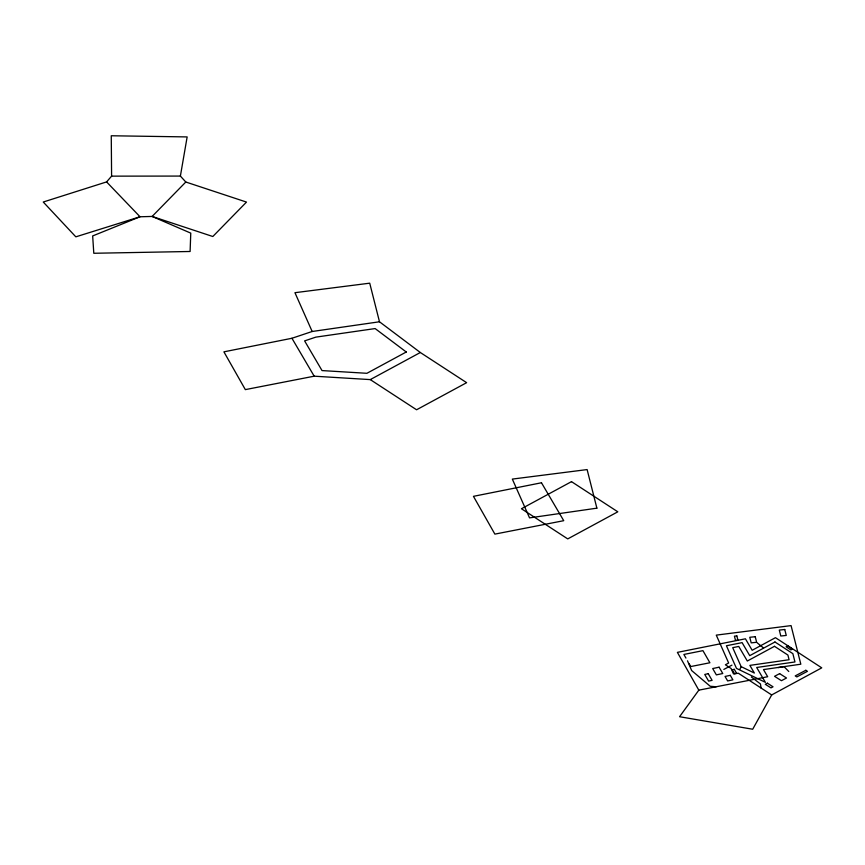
<?xml version="1.0" encoding="UTF-8"?>
<svg xmlns="http://www.w3.org/2000/svg" width="865" height="865" viewBox="0 0 865 865"><rect width="100%" height="100%" fill="white"/><g stroke="black" fill="none" stroke-linecap="round" stroke-linejoin="round"><path stroke-width="1.3" d="M180.385 176.071L187.154 136.919L111.261 135.762L111.596 176.146L106.59 181.91L43.25 202.021L75.828 236.837L140.033 216.769L152.132 216.445L212.812 236.513L246.493 202.086L185.813 182.018L180.385 176.071L111.596 176.146M739.791 669.348L741.24 666.688M771.688 694.941L752.701 729.238L679.566 716.717L698.823 690.151L767.677 676.722L763.481 669.586L800.828 664.201L791.064 625.611L716.274 635.126L728.654 663.001L725.389 664.774L731.098 668.494L733.509 673.911L738.342 673.219L771.688 694.941L821.75 667.845L775.451 637.678L752.161 650.285L745.425 638.803L677.392 652.372L698.823 690.151M185.813 182.018L152.132 216.445L190.765 233.128L190.105 251.488L93.798 253.272L92.663 235.94L140.033 216.769L106.59 181.91M723.832 669.423L731.941 665.142M370.274 379.605L420.325 352.509L466.635 382.676L416.573 409.772L370.274 379.605L314.19 376.189L245.336 389.618L223.905 351.839L291.938 338.269L312.168 331.49L379.486 321.78L420.325 352.509M778.23 667.618L784.014 666.623L788.783 671.5M716.177 686.767L710.241 686.28L691.654 670.559L687.491 660.795M751.328 676.981L760.422 683.934L761.113 688.053M763.33 647.82L757.21 642.846M291.938 338.269L314.19 376.189M685.945 658.081L683.88 654.448L702.942 650.653L709.895 662.763L690.757 666.547L689.037 663.52M312.168 331.49L294.943 292.694L369.723 283.179L379.486 321.78M406.269 352.001L366.911 373.302L322.029 370.577L304.61 340.886L315.822 337.134L375.129 328.57L406.269 352.001M571.495 481.643L521.444 508.739L567.743 538.906L617.805 511.81L571.495 481.643M774.964 641.992L749.739 655.659L742.094 642.63L726.427 645.755L736.483 668.396L765.406 682.355L756.68 667.488L794.957 661.963L792.859 653.648L774.964 641.992M774.489 646.317L747.317 661.022L738.764 646.447L732.709 647.658L741.143 666.645L754.356 673.024L749.879 665.38L789.085 659.725L787.907 655.054L774.489 646.317M779.625 673.63L774.553 676.311L781.441 680.701L786.512 678.009L779.625 673.63M767.363 683.188L765.298 684.28L770.975 687.891L773.04 686.799L767.363 683.188M805.823 670.288L795.216 675.9L796.838 676.927L807.445 671.316L805.823 670.288M787.723 645.928L786.08 646.76L790.848 649.907L792.491 649.074L787.723 645.928M719.096 667.196L712.695 668.559L716.361 674.884L722.772 673.521L719.096 667.196M708.24 673.694L704.748 674.441L708.608 681.101L712.1 680.355L708.24 673.694M734.277 669.315L732.233 669.748L734.547 673.738L736.591 673.305L734.277 669.315M730.287 675.338L725.043 676.452L727.649 680.95L732.893 679.836L730.287 675.338M541.479 482.767L473.447 496.337L494.877 534.116L563.731 520.687L541.479 482.767M596.882 508.166L529.553 517.875L512.329 479.091L587.119 469.576L596.882 508.166M784.75 629.493L779.289 630.077L780.803 636.013L786.263 635.44L784.75 629.493M736.85 635.905L734.428 636.164L735.499 640.36L737.921 640.1L736.85 635.905M755.232 636.705L749.76 637.278L751.188 642.868L756.648 642.284L755.232 636.705"/></g></svg>
